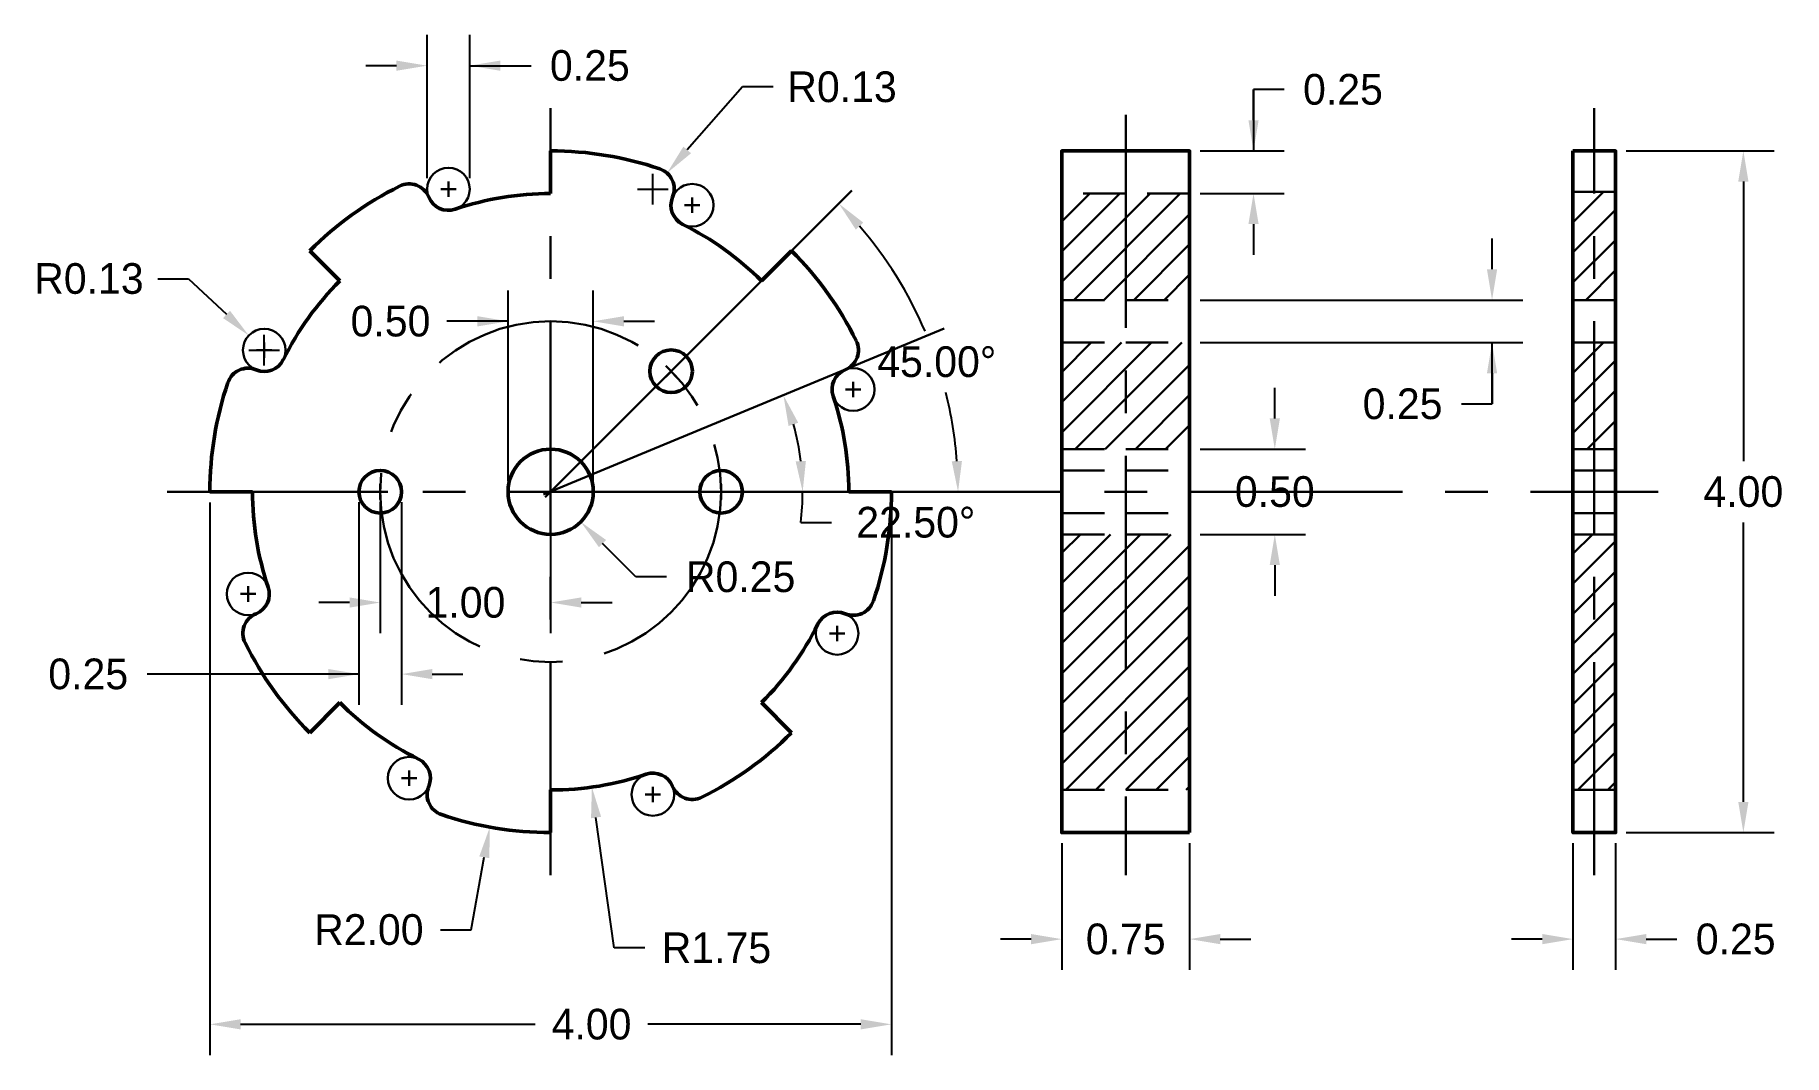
# Model space of a CAD drawing. Header units: inches. Extents: x 1 to 11.2, y 0.7 to 6.7.
import ezdxf

# ---------------------------------------------------------------- set-up
doc = ezdxf.new("R2010")
doc.units = ezdxf.units.IN
doc.header["$MEASUREMENT"] = 0
doc.linetypes.add('CENTER', pattern=[2, 1.25, -0.25, 0.25, -0.25])
doc.linetypes.add('HIDDEN', pattern=[0.375, 0.25, -0.125])
doc.layers.get('Defpoints').update_dxf_attribs({"lineweight": 15})
for name, color, linetype, lineweight in [('Center', 3, 'CENTER', 30), ('Dimension', 1, 'Continuous', 30), ('Drilling', 6, 'Continuous', 30), ('Hidden', 7, 'HIDDEN', 30), ('Object', 7, 'Continuous', 50), ('Section', 7, 'Continuous', 30)]:
    doc.layers.add(name, color=color, linetype=linetype, lineweight=lineweight)
doc.dimstyles.get("Standard").update_dxf_attribs({"dimtxt": 0.18, "dimasz": 0.18, "dimexe": 0.18, "dimexo": 0.0625, "dimgap": 0.09, "dimtad": 0, "dimtih": 1, "dimtoh": 1, "dimzin": 0, "dimdsep": 46, "dimtxsty": 'Standard', "dimcen": 0.09, "dimazin": 0, "dimtfac": 1, "dimtdec": 4, "dimtofl": 0, "dimtmove": 0, "dimatfit": 3, "dimfxl": 1, "dimtolj": 1, "dimtzin": 0, "dimarcsym": 0})

# ---------------------------------------------------------------- blocks, each defined once
blk = doc.blocks.new('*D3')
at = {"layer": 'Defpoints', "color": 0}
for p in [(7.75, 4.25), (7.75, 3.75), (8.25, 3.75)]:
    blk.add_point(p, dxfattribs=at)
at = {"layer": 'Dimension', "color": 0, "lineweight": -2}
for p, q in [((8.25, 4.43), (8.25, 4.61)), ((7.8125, 4.25), (8.43, 4.25)), ((7.8125, 3.75), (8.43, 3.75)), ((8.25, 3.57), (8.25, 3.39))]:
    blk.add_line(p, q, dxfattribs=at)
at = {"layer": 'Dimension', "color": 0}
for points in [[(8.22, 4.43), (8.28, 4.43), (8.25, 4.25)], [(8.28, 3.57), (8.22, 3.57), (8.25, 3.75)]]:
    blk.add_solid(points, dxfattribs=at)
at = {"layer": 'Dimension', "color": 0, "insert": (8.25, 4), "char_height": 0.18, "attachment_point": 5}
blk.add_mtext('\\A1;0.50', dxfattribs=at)
blk = doc.blocks.new('*D4')
at = {"layer": 'Defpoints', "color": 0}
for p in [(2, 4), (6, 4), (6, 0.875)]:
    blk.add_point(p, dxfattribs=at)
at = {"layer": 'Dimension', "color": 0, "lineweight": -2}
for p, q in [((2, 3.9375), (2, 0.695)), ((6, 3.9375), (6, 0.695)), ((2.18, 0.875), (3.91, 0.875)), ((5.82, 0.875), (4.57, 0.875))]:
    blk.add_line(p, q, dxfattribs=at)
at = {"layer": 'Dimension', "color": 0}
for points in [[(2.18, 0.905), (2.18, 0.845), (2, 0.875)], [(5.82, 0.845), (5.82, 0.905), (6, 0.875)]]:
    blk.add_solid(points, dxfattribs=at)
at = {"layer": 'Dimension', "color": 0, "insert": (4.24, 0.875), "char_height": 0.18, "attachment_point": 5}
blk.add_mtext('\\A1;4.00', dxfattribs=at)
blk = doc.blocks.new('*D5')
at = {"layer": 'Defpoints', "color": 0}
for p in [(3.525, 6.5), (3.275, 5.776), (3.525, 5.776)]:
    blk.add_point(p, dxfattribs=at)
at = {"layer": 'Dimension', "color": 0, "lineweight": -2}
for p, q in [((3.275, 5.839), (3.275, 6.68)), ((3.525, 5.839), (3.525, 6.68)), ((3.095, 6.5), (2.915, 6.5)), ((3.525, 6.5), (3.885, 6.5)), ((3.705, 6.5), (3.885, 6.5))]:
    blk.add_line(p, q, dxfattribs=at)
at = {"layer": 'Dimension', "color": 0}
for points in [[(3.095, 6.47), (3.095, 6.53), (3.275, 6.5)], [(3.705, 6.53), (3.705, 6.47), (3.525, 6.5)]]:
    blk.add_solid(points, dxfattribs=at)
at = {"layer": 'Dimension', "color": 0, "insert": (4.23, 6.5), "char_height": 0.18, "attachment_point": 5}
blk.add_mtext('\\A1;0.25', dxfattribs=at)
blk = doc.blocks.new('*D6')
at = {"layer": 'Defpoints', "color": 0}
for p in [(4.25, 5), (3.75, 4), (4.25, 4)]:
    blk.add_point(p, dxfattribs=at)
at = {"layer": 'Dimension', "color": 0, "lineweight": -2}
for p, q in [((3.75, 4.0625), (3.75, 5.18)), ((4.25, 4.0625), (4.25, 5.18)), ((3.75, 5), (3.39, 5)), ((3.57, 5), (3.39, 5)), ((4.43, 5), (4.61, 5))]:
    blk.add_line(p, q, dxfattribs=at)
at = {"layer": 'Dimension', "color": 0}
for points in [[(3.57, 4.97), (3.57, 5.03), (3.75, 5)], [(4.43, 5.03), (4.43, 4.97), (4.25, 5)]]:
    blk.add_solid(points, dxfattribs=at)
at = {"layer": 'Dimension', "color": 0, "insert": (3.06, 5), "char_height": 0.18, "attachment_point": 5}
blk.add_mtext('\\A1;0.50', dxfattribs=at)
blk = doc.blocks.new('*D7')
at = {"layer": 'Defpoints', "color": 0}
for p in [(2.875, 4), (3.125, 4), (3.125, 2.93)]:
    blk.add_point(p, dxfattribs=at)
at = {"layer": 'Dimension', "color": 0, "lineweight": -2}
for p, q in [((2.875, 3.938), (2.875, 2.75)), ((3.125, 3.938), (3.125, 2.75)), ((2.875, 2.93), (1.631, 2.93)), ((2.695, 2.93), (2.515, 2.93)), ((3.305, 2.93), (3.485, 2.93))]:
    blk.add_line(p, q, dxfattribs=at)
at = {"layer": 'Dimension', "color": 0}
for points in [[(2.695, 2.9), (2.695, 2.96), (2.875, 2.93)], [(3.305, 2.96), (3.305, 2.9), (3.125, 2.93)]]:
    blk.add_solid(points, dxfattribs=at)
at = {"layer": 'Dimension', "color": 0, "insert": (1.286, 2.93), "char_height": 0.18, "attachment_point": 5}
blk.add_mtext('\\A1;0.25', dxfattribs=at)
blk = doc.blocks.new('*D9')
at = {"layer": 'Defpoints', "color": 0}
for p in [(6.31, 4.957), (5.466, 4.193), (4.231, 4.096), (4.25, 4), (6.5, 4)]:
    blk.add_point(p, dxfattribs=at)
at = {"layer": 'Dimension', "color": 0, "lineweight": -2}
blk.add_line((5.468, 3.82), (5.648, 3.82), dxfattribs=at)
for start, end in [(6.9797, 15.5203), (353.0203, 0)]:
    blk.add_arc((4, 4), 1.479, start, end, dxfattribs=at)
at = {"layer": 'Dimension', "color": 0}
for points in [[(5.453, 4.405), (5.396, 4.386), (5.366, 4.566)], [(5.438, 4.178), (5.498, 4.181), (5.479, 4)]]:
    blk.add_solid(points, dxfattribs=at)
at = {"layer": 'Dimension', "color": 0, "insert": (6.143, 3.82), "char_height": 0.18, "attachment_point": 5}
blk.add_mtext('\\A1;22.50%%d', dxfattribs=at)
blk = doc.blocks.new('*D10')
at = {"layer": 'Defpoints', "color": 0}
for p in [(5.768, 5.768), (6.07, 5.195), (4.177, 4.177), (4.25, 4), (6.5, 4)]:
    blk.add_point(p, dxfattribs=at)
at = {"layer": 'Dimension', "color": 0, "lineweight": -2}
for start, end in [(23.1968, 40.6851), (4.3149, 14.0819)]:
    blk.add_arc((4, 4), 2.391, start, end, dxfattribs=at)
at = {"layer": 'Dimension', "color": 0}
for points in [[(5.835, 5.579), (5.791, 5.538), (5.691, 5.691)], [(6.354, 4.179), (6.414, 4.181), (6.391, 4)]]:
    blk.add_solid(points, dxfattribs=at)
at = {"layer": 'Dimension', "color": 0, "insert": (6.266, 4.762), "char_height": 0.18, "attachment_point": 5}
blk.add_mtext('\\A1;45.00%%d', dxfattribs=at)
blk = doc.blocks.new('*D11')
at = {"layer": 'Defpoints', "color": 0}
for p in [(4, 4), (4.242, 2.267)]:
    blk.add_point(p, dxfattribs=at)
at = {"layer": 'Dimension', "color": 0, "lineweight": -2}
for p, q in [((4, 3.91), (4, 4.09)), ((3.91, 4), (4.09, 4)), ((4.373, 1.323), (4.266, 2.088)), ((4.553, 1.323), (4.373, 1.323))]:
    blk.add_line(p, q, dxfattribs=at)
at = {"layer": 'Dimension', "color": 0}
blk.add_solid([(4.296, 2.093), (4.237, 2.084), (4.242, 2.267)], dxfattribs=at)
at = {"layer": 'Dimension', "color": 0, "insert": (4.973, 1.323), "char_height": 0.18, "attachment_point": 5}
blk.add_mtext('\\A1;R1.75', dxfattribs=at)
blk = doc.blocks.new('*D12')
at = {"layer": 'Defpoints', "color": 0}
for p in [(4, 4), (3.643, 2.032)]:
    blk.add_point(p, dxfattribs=at)
at = {"layer": 'Dimension', "color": 0, "lineweight": -2}
for p, q in [((4, 3.91), (4, 4.09)), ((3.91, 4), (4.09, 4)), ((3.533, 1.43), (3.61, 1.855)), ((3.353, 1.43), (3.533, 1.43))]:
    blk.add_line(p, q, dxfattribs=at)
at = {"layer": 'Dimension', "color": 0}
blk.add_solid([(3.64, 1.85), (3.581, 1.86), (3.643, 2.032)], dxfattribs=at)
at = {"layer": 'Dimension', "color": 0, "insert": (2.933, 1.43), "char_height": 0.18, "attachment_point": 5}
blk.add_mtext('\\A1;R2.00', dxfattribs=at)
blk = doc.blocks.new('*D14')
at = {"layer": 'Defpoints', "color": 0}
for p in [(7, 2), (7.75, 2), (7.75, 1.375)]:
    blk.add_point(p, dxfattribs=at)
at = {"layer": 'Dimension', "color": 0, "lineweight": -2}
for p, q in [((7, 1.9375), (7, 1.195)), ((7.75, 1.9375), (7.75, 1.195)), ((6.82, 1.375), (6.64, 1.375)), ((7.93, 1.375), (8.11, 1.375))]:
    blk.add_line(p, q, dxfattribs=at)
at = {"layer": 'Dimension', "color": 0}
for points in [[(6.82, 1.345), (6.82, 1.405), (7, 1.375)], [(7.93, 1.405), (7.93, 1.345), (7.75, 1.375)]]:
    blk.add_solid(points, dxfattribs=at)
at = {"layer": 'Dimension', "color": 0, "insert": (7.375, 1.375), "char_height": 0.18, "attachment_point": 5}
blk.add_mtext('\\A1;0.75', dxfattribs=at)
blk = doc.blocks.new('*D15')
at = {"layer": 'Defpoints', "color": 0}
for p in [(10, 2), (10.25, 2), (10.25, 1.375)]:
    blk.add_point(p, dxfattribs=at)
at = {"layer": 'Dimension', "color": 0, "lineweight": -2}
for p, q in [((10, 1.9375), (10, 1.195)), ((10.25, 1.9375), (10.25, 1.195)), ((9.82, 1.375), (9.64, 1.375)), ((10.43, 1.375), (10.61, 1.375))]:
    blk.add_line(p, q, dxfattribs=at)
at = {"layer": 'Dimension', "color": 0}
for points in [[(9.82, 1.345), (9.82, 1.405), (10, 1.375)], [(10.43, 1.405), (10.43, 1.345), (10.25, 1.375)]]:
    blk.add_solid(points, dxfattribs=at)
at = {"layer": 'Dimension', "color": 0, "insert": (10.955, 1.375), "char_height": 0.18, "attachment_point": 5}
blk.add_mtext('\\A1;0.25', dxfattribs=at)
blk = doc.blocks.new('*D16')
at = {"layer": 'Defpoints', "color": 0}
for p in [(2.228, 4.917), (2.319, 4.831)]:
    blk.add_point(p, dxfattribs=at)
at = {"layer": 'Dimension', "color": 0, "lineweight": -2}
for p, q in [((1.695, 5.25), (1.875, 5.25)), ((1.875, 5.25), (2.097, 5.041)), ((2.229, 4.831), (2.409, 4.831)), ((2.319, 4.741), (2.319, 4.921))]:
    blk.add_line(p, q, dxfattribs=at)
at = {"layer": 'Dimension', "color": 0}
blk.add_solid([(2.077, 5.019), (2.118, 5.062), (2.228, 4.917)], dxfattribs=at)
at = {"layer": 'Dimension', "color": 0, "insert": (1.29, 5.25), "char_height": 0.18, "attachment_point": 5}
blk.add_mtext('\\A1;R0.13', dxfattribs=at)
blk = doc.blocks.new('*D17')
at = {"layer": 'Defpoints', "color": 0}
for p in [(10.25, 6), (10.25, 2), (11, 2)]:
    blk.add_point(p, dxfattribs=at)
at = {"layer": 'Dimension', "color": 0, "lineweight": -2}
for p, q in [((10.3125, 6), (11.18, 6)), ((11, 5.82), (11, 4.18)), ((11, 2.18), (11, 3.82)), ((10.3125, 2), (11.18, 2))]:
    blk.add_line(p, q, dxfattribs=at)
at = {"layer": 'Dimension', "color": 0}
for points in [[(11.03, 5.82), (10.97, 5.82), (11, 6)], [(10.97, 2.18), (11.03, 2.18), (11, 2)]]:
    blk.add_solid(points, dxfattribs=at)
at = {"layer": 'Dimension', "color": 0, "insert": (11, 4), "char_height": 0.18, "attachment_point": 5}
blk.add_mtext('\\A1;4.00', dxfattribs=at)
blk = doc.blocks.new('*D18')
at = {"layer": 'Defpoints', "color": 0}
for p in [(7.75, 6), (8.125, 6), (7.75, 5.75)]:
    blk.add_point(p, dxfattribs=at)
at = {"layer": 'Dimension', "color": 0, "lineweight": -2}
for p, q in [((8.305, 6.36), (8.125, 6.36)), ((8.125, 6.36), (8.125, 6)), ((8.125, 6.18), (8.125, 6.36)), ((7.8125, 6), (8.305, 6)), ((7.8125, 5.75), (8.305, 5.75)), ((8.125, 5.57), (8.125, 5.39))]:
    blk.add_line(p, q, dxfattribs=at)
at = {"layer": 'Dimension', "color": 0}
for points in [[(8.095, 6.18), (8.155, 6.18), (8.125, 6)], [(8.155, 5.57), (8.095, 5.57), (8.125, 5.75)]]:
    blk.add_solid(points, dxfattribs=at)
at = {"layer": 'Dimension', "color": 0, "insert": (8.65, 6.36), "char_height": 0.18, "attachment_point": 5}
blk.add_mtext('\\A1;0.25', dxfattribs=at)
blk = doc.blocks.new('*D19')
at = {"layer": 'Defpoints', "color": 0}
for p in [(4, 4), (4.177, 3.823)]:
    blk.add_point(p, dxfattribs=at)
at = {"layer": 'Dimension', "color": 0, "lineweight": -2}
for p, q in [((4, 3.91), (4, 4.09)), ((3.91, 4), (4.09, 4)), ((4.5, 3.5), (4.304, 3.696)), ((4.68, 3.5), (4.5, 3.5))]:
    blk.add_line(p, q, dxfattribs=at)
at = {"layer": 'Dimension', "color": 0}
blk.add_solid([(4.325, 3.717), (4.283, 3.675), (4.177, 3.823)], dxfattribs=at)
at = {"layer": 'Dimension', "color": 0, "insert": (5.115, 3.5), "char_height": 0.18, "attachment_point": 5}
blk.add_mtext('\\A1;R0.25', dxfattribs=at)
blk = doc.blocks.new('*D20')
at = {"layer": 'Defpoints', "color": 0}
for p in [(4.683, 5.87), (4.6, 5.776)]:
    blk.add_point(p, dxfattribs=at)
at = {"layer": 'Dimension', "color": 0, "lineweight": -2}
for p, q in [((5.125, 6.375), (4.801, 6.006)), ((5.305, 6.375), (5.125, 6.375)), ((4.6, 5.686), (4.6, 5.866)), ((4.51, 5.776), (4.69, 5.776))]:
    blk.add_line(p, q, dxfattribs=at)
at = {"layer": 'Dimension', "color": 0}
blk.add_solid([(4.779, 6.025), (4.824, 5.986), (4.683, 5.87)], dxfattribs=at)
at = {"layer": 'Dimension', "color": 0, "insert": (5.71, 6.375), "char_height": 0.18, "attachment_point": 5}
blk.add_mtext('\\A1;R0.13', dxfattribs=at)
blk = doc.blocks.new('*D21')
at = {"layer": 'Defpoints', "color": 0}
for p in [(3, 4), (4, 4), (4, 3.35)]:
    blk.add_point(p, dxfattribs=at)
at = {"layer": 'Dimension', "color": 0, "lineweight": -2}
for p, q in [((3, 3.938), (3, 3.17)), ((4, 3.938), (4, 3.17)), ((2.82, 3.35), (2.64, 3.35)), ((4.18, 3.35), (4.36, 3.35))]:
    blk.add_line(p, q, dxfattribs=at)
at = {"layer": 'Dimension', "color": 0}
for points in [[(2.82, 3.32), (2.82, 3.38), (3, 3.35)], [(4.18, 3.38), (4.18, 3.32), (4, 3.35)]]:
    blk.add_solid(points, dxfattribs=at)
at = {"layer": 'Dimension', "color": 0, "insert": (3.5, 3.35), "char_height": 0.18, "attachment_point": 5}
blk.add_mtext('\\A1;1.00', dxfattribs=at)
blk = doc.blocks.new('*D22')
at = {"layer": 'Defpoints', "color": 0}
for p in [(7.75, 5.125), (7.75, 4.875), (9.525, 4.875)]:
    blk.add_point(p, dxfattribs=at)
at = {"layer": 'Dimension', "color": 0, "lineweight": -2}
for p, q in [((9.525, 5.305), (9.525, 5.485)), ((7.8125, 5.125), (9.705, 5.125)), ((7.8125, 4.875), (9.705, 4.875)), ((9.525, 4.515), (9.525, 4.875)), ((9.525, 4.695), (9.525, 4.515)), ((9.345, 4.515), (9.525, 4.515))]:
    blk.add_line(p, q, dxfattribs=at)
at = {"layer": 'Dimension', "color": 0}
for points in [[(9.495, 5.305), (9.555, 5.305), (9.525, 5.125)], [(9.555, 4.695), (9.495, 4.695), (9.525, 4.875)]]:
    blk.add_solid(points, dxfattribs=at)
at = {"layer": 'Dimension', "color": 0, "insert": (9, 4.515), "char_height": 0.18, "attachment_point": 5}
blk.add_mtext('\\A1;0.25', dxfattribs=at)

msp = doc.modelspace()

# ---------------------------------------------------------------- hatches: boundary and pattern name
at = {"layer": 'Section'}
h = msp.add_hatch(dxfattribs=at)
h.set_pattern_fill('ANSI31', color=256, style=0)
h.paths.add_polyline_path([(7.375, 5.125), (7.375, 5.75), (7, 5.75), (7, 5.125)])
h.paths.add_polyline_path([(7.75, 5.125), (7.75, 5.75), (7.375, 5.75), (7.375, 5.125)])
h.paths.add_polyline_path([(7.75, 4.25), (7.75, 4.875), (7.375, 4.875), (7.375, 4.25)])
h.paths.add_polyline_path([(7.375, 4.25), (7.375, 4.875), (7, 4.875), (7, 4.25)])
h.paths.add_polyline_path([(7.375, 2.25), (7.375, 3.75), (7, 3.75), (7, 2.25)])
h.paths.add_polyline_path([(7.75, 2.25), (7.75, 3.75), (7.375, 3.75), (7.375, 2.25)])
h = msp.add_hatch(dxfattribs=at)
h.set_pattern_fill('ANSI31', color=256, style=0)
h.paths.add_polyline_path([(10.25, 5.125), (10.25, 5.76), (10.125, 5.76), (10.125, 5.125)])
h.paths.add_polyline_path([(10.125, 5.125), (10.125, 5.76), (10, 5.76), (10, 5.125)])
h.paths.add_polyline_path([(10.125, 4.25), (10.125, 4.875), (10, 4.875), (10, 4.25)])
h.paths.add_polyline_path([(10.25, 4.25), (10.25, 4.875), (10.125, 4.875), (10.125, 4.25)])
h.paths.add_polyline_path([(10.125, 2.25), (10.125, 3.75), (10, 3.75), (10, 2.25)])
h.paths.add_polyline_path([(10.25, 2.25), (10.25, 3.75), (10.125, 3.75), (10.125, 2.25)])

# ---------------------------------------------------------------- linework, layer by layer
at = {"layer": 'Center'}
for p, q in [((4, 1.75), (4, 6.25)), ((7.375, 6.211), (7.375, 1.75)), ((10.125, 1.75), (10.125, 6.25)), ((1.75, 4), (10.5, 4))]:
    msp.add_line(p, q, dxfattribs=at)
msp.add_circle((4, 4), 1, dxfattribs=at)
at = {"layer": 'Dimension'}
for p, q in [((3.968, 3.968), (5.768, 5.768)), ((3.958, 3.983), (6.31, 4.957)), ((3.955, 4), (6.5, 4))]:
    msp.add_line(p, q, dxfattribs=at)
at = {"layer": 'Drilling'}
for p, q in [((3.355, 5.776), (3.445, 5.776)), ((3.4, 5.731), (3.4, 5.821)), ((4.786, 5.681), (4.876, 5.681)), ((4.831, 5.636), (4.831, 5.726)), ((2.274, 4.831), (2.364, 4.831)), ((2.319, 4.786), (2.319, 4.876)), ((4.675, 4.675), (4.739, 4.739)), ((4.739, 4.675), (4.675, 4.739)), ((5.776, 4.555), (5.776, 4.645)), ((5.731, 4.6), (5.821, 4.6)), ((3, 3.955), (3, 4.045)), ((4, 3.955), (4, 4.045)), ((5, 3.955), (5, 4.045)), ((2.955, 4), (3.045, 4)), ((3.955, 4), (4.045, 4)), ((4.955, 4), (5.045, 4)), ((2.179, 3.4), (2.269, 3.4)), ((2.224, 3.355), (2.224, 3.445)), ((5.681, 3.124), (5.681, 3.214)), ((5.636, 3.169), (5.726, 3.169)), ((3.169, 2.274), (3.169, 2.364)), ((3.124, 2.319), (3.214, 2.319)), ((4.6, 2.179), (4.6, 2.269)), ((4.555, 2.224), (4.645, 2.224))]:
    msp.add_line(p, q, dxfattribs=at)
for centre in [(3.4, 5.776), (4.831, 5.681), (2.319, 4.831), (5.776, 4.6), (2.224, 3.4), (5.681, 3.169), (3.169, 2.319), (4.6, 2.224)]:
    msp.add_circle(centre, 0.125, dxfattribs=at)
at = {"layer": 'Hidden'}
for p, q in [((10, 6), (10.25, 6)), ((7.75, 5.75), (7, 5.75)), ((10, 5.76), (10.25, 5.76)), ((7, 5.125), (7.75, 5.125)), ((10, 5.125), (10.25, 5.125)), ((7, 4.875), (7.75, 4.875)), ((10, 4.875), (10.25, 4.875)), ((7, 4.25), (7.75, 4.25)), ((10, 4.25), (10.25, 4.25)), ((7, 4.125), (7.75, 4.125)), ((10, 4.125), (10.25, 4.125)), ((7, 3.875), (7.75, 3.875)), ((10, 3.875), (10.25, 3.875)), ((10.125, 3.75), (10.125, 3.875)), ((7, 3.75), (7.75, 3.75)), ((10, 3.75), (10.25, 3.75)), ((7, 2.25), (7.75, 2.25)), ((10, 2.25), (10.25, 2.25))]:
    msp.add_line(p, q, dxfattribs=at)
at = {"layer": 'Object'}
for p, q in [((4, 6), (4, 5.75)), ((4.716, 5.728), (4.716, 5.728)), ((2.586, 5.414), (2.763, 5.237)), ((5.414, 5.414), (5.237, 5.237)), ((2, 4), (2.25, 4)), ((6, 4), (5.75, 4)), ((5.728, 3.284), (5.728, 3.284)), ((2.586, 2.586), (2.763, 2.763)), ((5.414, 2.586), (5.237, 2.763)), ((3.284, 2.272), (3.284, 2.272)), ((4.716, 2.272), (4.716, 2.272)), ((4, 2), (4, 2.25))]:
    msp.add_line(p, q, dxfattribs=at)
for points in [[(7.75, 2), (7.75, 6), (7, 6), (7, 2)], [(10, 6), (10, 2), (10.25, 2), (10.25, 6)]]:
    msp.add_lwpolyline(points, close=True, dxfattribs=at)
for centre, radius in [((4.707, 4.707), 0.125), ((4, 4), 0.25), ((3, 4), 0.125), ((5, 4), 0.125)]:
    msp.add_circle(centre, radius, dxfattribs=at)
for centre, radius, start, end in [((4, 4), 2, 71.3226, 90), ((4.6, 5.776), 0.125, 337.5, 71.3226), ((4, 4), 2, 116.3226, 135), ((3.169, 5.681), 0.125, 22.5, 116.3226), ((4, 4), 1.75, 90, 108.6774), ((3.4, 5.776), 0.125, 202.5, 288.6774), ((4.831, 5.681), 0.125, 157.5, 243.6774), ((4, 4), 1.75, 45, 63.6774), ((4, 4), 2, 26.3226, 45), ((4, 4), 1.75, 135, 153.6774), ((5.681, 4.831), 0.125, 292.5, 26.3226), ((2.224, 4.6), 0.125, 67.5, 161.3226), ((2.319, 4.831), 0.125, 247.5, 333.6774), ((4, 4), 2, 161.3226, 180), ((5.776, 4.6), 0.125, 112.5, 198.6774), ((4, 4), 1.75, 0, 18.6774), ((4, 4), 1.75, 180, 198.6774), ((4, 4), 2, 341.3226, 0), ((2.224, 3.4), 0.125, 292.5, 18.6774), ((5.681, 3.169), 0.125, 67.5, 153.6774), ((5.776, 3.4), 0.125, 247.5, 341.3226), ((2.319, 3.169), 0.125, 112.5, 206.3226), ((4, 4), 1.75, 315, 333.6774), ((4, 4), 2, 206.3226, 225), ((4, 4), 1.75, 225, 243.6774), ((4, 4), 2, 296.3226, 315), ((3.169, 2.319), 0.125, 337.5, 63.6774), ((3.4, 2.224), 0.125, 157.5, 251.3226), ((4, 4), 1.75, 270, 288.6774), ((4.6, 2.224), 0.125, 22.5, 108.6774), ((4.831, 2.319), 0.125, 202.5, 296.3226), ((4, 4), 2, 251.3226, 270)]:
    msp.add_arc(centre, radius, start, end, dxfattribs=at)

# ---------------------------------------------------------------- dimensions: what is measured, and where the dimension line sits
at = {"layer": 'Dimension'}
for base, p1, p2, angle, picture, middle, dimtype in [((3.525, 6.5), (3.275, 5.776), (3.525, 5.776), 0, '*D5', (4.23, 6.5), 161), ((8.125, 6), (7.75, 5.75), (7.75, 6), 90, '*D18', (8.65, 6.36), 160), ((9.525, 4.875), (7.75, 5.125), (7.75, 4.875), 90, '*D22', (9, 4.515), 160), ((8.25, 3.75), (7.75, 4.25), (7.75, 3.75), 90, '*D3', (8.25, 4), 160)]:
    dim = msp.add_linear_dim(base=base, p1=p1, p2=p2, angle=angle, dimstyle='Standard', dxfattribs=at)
    dim.commit()
    dim.dimension.update_dxf_attribs({"geometry": picture, "text_midpoint": middle, "dimtype": dimtype})
for center, mpoint, picture, middle in [((4.6, 5.776), (4.683, 5.87), '*D20', (5.71, 6.375)), ((2.319, 4.831), (2.228, 4.917), '*D16', (1.29, 5.25)), ((4, 4), (3.643, 2.032), '*D12', (2.933, 1.43)), ((4, 4), (4.242, 2.267), '*D11', (4.973, 1.323)), ((4, 4), (4.177, 3.823), '*D19', (5.115, 3.5))]:
    dim = msp.add_radius_dim(center=center, mpoint=mpoint, dimstyle='Standard', dxfattribs=at)
    dim.commit()
    dim.dimension.update_dxf_attribs({"geometry": picture, "text_midpoint": middle, "dimtype": 164})
dim = msp.add_linear_dim(base=(11, 2), p1=(10.25, 6), p2=(10.25, 2), angle=90, dimstyle='Standard', dxfattribs=at)
dim.commit()
dim.dimension.update_dxf_attribs({"geometry": '*D17', "text_midpoint": (11, 4)})
dim = msp.add_angular_dim_2l(base=(6.07, 5.195), line1=((4.25, 4), (6.5, 4)), line2=((4.177, 4.177), (5.768, 5.768)), dimstyle='Standard', dxfattribs=at)
dim.commit()
dim.dimension.update_dxf_attribs({"geometry": '*D10', "text_midpoint": (6.266, 4.762), "dimtype": 162})
for base, p1, p2, picture, middle in [((4.25, 5), (3.75, 4), (4.25, 4), '*D6', (3.06, 5)), ((3.125, 2.93), (2.875, 4), (3.125, 4), '*D7', (1.286, 2.93)), ((6, 0.875), (2, 4), (6, 4), '*D4', (4.24, 0.875))]:
    dim = msp.add_linear_dim(base=base, p1=p1, p2=p2, dimstyle='Standard', dxfattribs=at)
    dim.commit()
    dim.dimension.update_dxf_attribs({"geometry": picture, "text_midpoint": middle, "dimtype": 160})
dim = msp.add_angular_dim_2l(base=(5.466, 4.193), line1=((4.25, 4), (6.5, 4)), line2=((4.231, 4.096), (6.31, 4.957)), dimstyle='Standard', dxfattribs=at)
dim.commit()
dim.dimension.update_dxf_attribs({"geometry": '*D9', "text_midpoint": (6.143, 3.82)})
for base, p1, p2, picture, middle in [((4, 3.35), (3, 4), (4, 4), '*D21', (3.5, 3.35)), ((7.75, 1.375), (7, 2), (7.75, 2), '*D14', (7.375, 1.375)), ((10.25, 1.375), (10, 2), (10.25, 2), '*D15', (10.955, 1.375))]:
    dim = msp.add_linear_dim(base=base, p1=p1, p2=p2, dimstyle='Standard', dxfattribs=at)
    dim.commit()
    dim.dimension.update_dxf_attribs({"geometry": picture, "text_midpoint": middle})

doc.saveas('drawing.dxf')
